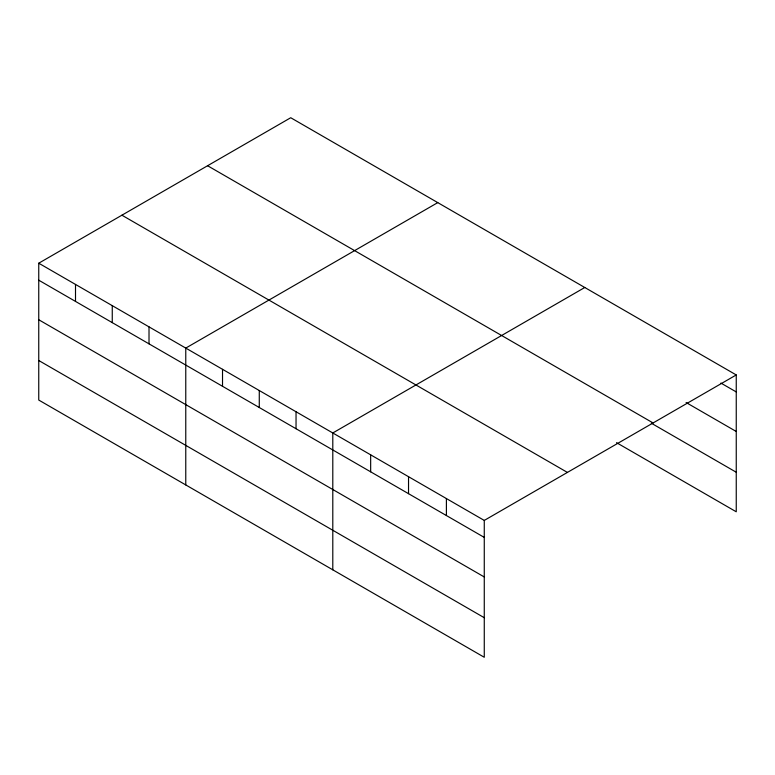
<?xml version="1.0" encoding="UTF-8"?>
<svg xmlns="http://www.w3.org/2000/svg" width="775" height="775" viewBox="0 0 775 775"><rect width="100%" height="100%" fill="white"/><g stroke="black" fill="none" stroke-linecap="round" stroke-linejoin="round"><path stroke-width="1.16" d="M38.75 263.209L484.268 520.422L484.268 657.268L38.75 400.055L38.75 263.209L290.732 117.732L736.25 374.945L736.25 511.791L616.503 442.651M437.759 202.614L185.767 348.091L185.767 484.937M584.776 287.496L332.795 432.973L332.795 569.819M484.268 520.422L736.25 374.945M720.895 383.063L736.25 391.927M686.098 402.525L736.25 431.481M207.584 165.734L653.092 422.956M651.3 423.189L736.25 472.237M121.907 215.198L567.416 472.421M38.75 280.192L484.268 537.404M38.75 319.746L484.268 576.958M38.75 360.501L484.268 617.714M446.4 498.567L446.4 515.54M408.532 476.702L408.532 493.685M370.663 454.838L370.663 471.82M296.04 411.757L296.04 428.73M259.276 390.532L259.276 407.514M222.522 369.317L222.522 386.289M149.013 326.876L149.013 343.848M112.259 305.65L112.259 322.632M75.504 284.435L75.504 301.407"/></g></svg>
